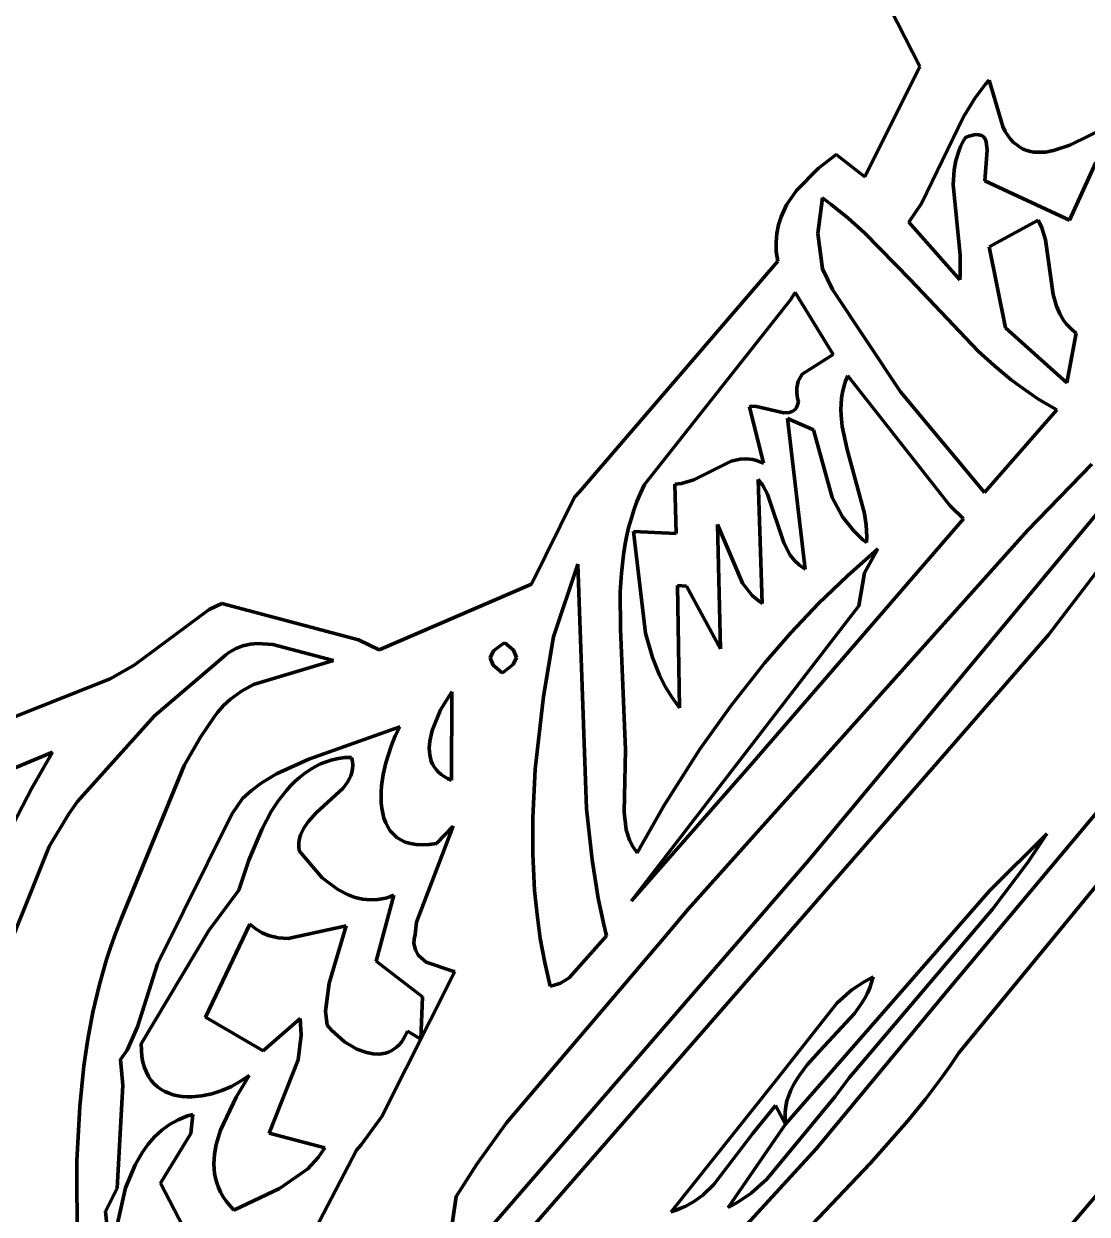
# Model space of a CAD drawing. Header units: millimetres. Extents: x 0 to 14.2, y 0 to 19.5.
# Drawn here: x 3.122 to 4.178, y 5.415 to 6.597 of the extents above; entities that cross this region are included whole.
import ezdxf

# ---------------------------------------------------------------- set-up
doc = ezdxf.new("R2010")
doc.units = ezdxf.units.MM
doc.layers.add('color#010101ff', color=7, linetype='CONTINUOUS', lineweight=100)
doc.layers.add('color#fdfdfdff', color=7, linetype='CONTINUOUS', lineweight=100)

msp = doc.modelspace()

# ---------------------------------------------------------------- linework, layer by layer
at = {"layer": 'color#010101ff'}
for p, q in [((4.012, 6.5542), (3.947, 6.682)), ((3.9574, 6.4445), (4.012, 6.5542)), ((4.081, 6.5408), (4.0772, 6.5366)), ((4.0944, 6.4945), (4.081, 6.5408)), ((4.0772, 6.5366), (4.067, 6.5232)), ((4.067, 6.5232), (4.0554, 6.5042)), ((4.0554, 6.5042), (4.0137, 6.4183)), ((4.0968, 6.4898), (4.0944, 6.4945)), ((4.0995, 6.4857), (4.0968, 6.4898)), ((4.1993, 6.4951), (4.161, 6.476)), ((4.0526, 6.4748), (4.0549, 6.4793)), ((4.0549, 6.4793), (4.0575, 6.4837)), ((4.0575, 6.4837), (4.0607, 6.4849)), ((4.0607, 6.4849), (4.0635, 6.4858)), ((4.0635, 6.4858), (4.0661, 6.4863)), ((4.0661, 6.4863), (4.0684, 6.4866)), ((4.0684, 6.4866), (4.0704, 6.4865)), ((4.0704, 6.4865), (4.0721, 6.4862)), ((4.0721, 6.4862), (4.0737, 6.4856)), ((4.0737, 6.4856), (4.0749, 6.4848)), ((4.0749, 6.4848), (4.0769, 6.4824)), ((4.0769, 6.4824), (4.0781, 6.4793)), ((4.0781, 6.4793), (4.0789, 6.4713)), ((4.1022, 6.482), (4.0995, 6.4857)), ((4.1052, 6.4789), (4.1022, 6.482)), ((4.1083, 6.4763), (4.1052, 6.4789)), ((3.9111, 6.4531), (3.9288, 6.4668)), ((3.9288, 6.4668), (3.9574, 6.4445)), ((4.0479, 6.461), (4.0507, 6.4703)), ((4.0507, 6.4703), (4.0526, 6.4748)), ((4.0789, 6.4713), (4.0767, 6.4408)), ((4.1115, 6.4741), (4.1083, 6.4763)), ((4.1148, 6.4723), (4.1115, 6.4741)), ((4.1183, 6.4709), (4.1148, 6.4723)), ((4.1219, 6.4699), (4.1183, 6.4709)), ((4.1255, 6.4693), (4.1219, 6.4699)), ((4.1292, 6.469), (4.1255, 6.4693)), ((4.1369, 6.4693), (4.1292, 6.469)), ((4.1448, 6.4707), (4.1369, 6.4693)), ((4.161, 6.476), (4.1448, 6.4707)), ((4.0461, 6.4515), (4.0479, 6.461)), ((4.1608, 6.4016), (4.1869, 6.4588)), ((3.8894, 6.431), (3.9111, 6.4531)), ((4.0452, 6.437), (4.0461, 6.4515)), ((3.8797, 6.4167), (3.8894, 6.431)), ((4.0521, 6.367), (4.0452, 6.437)), ((4.0767, 6.4408), (4.1608, 6.4016)), ((3.9153, 6.4237), (3.9106, 6.3884)), ((3.924, 6.4173), (3.9153, 6.4237)), ((3.8743, 6.4051), (3.8797, 6.4167)), ((3.9409, 6.4037), (3.924, 6.4173)), ((4.0137, 6.4183), (4.001, 6.3997)), ((3.8699, 6.3885), (3.8717, 6.397)), ((3.8717, 6.397), (3.8743, 6.4051)), ((3.957, 6.3892), (3.9409, 6.4037)), ((4.001, 6.3997), (4.0517, 6.3424)), ((4.1296, 6.4016), (4.0808, 6.3753)), ((4.1331, 6.394), (4.1296, 6.4016)), ((3.8692, 6.3797), (3.8699, 6.3885)), ((3.9106, 6.3884), (3.9155, 6.3534)), ((4.0026, 6.3427), (3.957, 6.3892)), ((4.1368, 6.382), (4.1331, 6.394)), ((3.8695, 6.3705), (3.8692, 6.3797)), ((4.0808, 6.3753), (4.0973, 6.2947)), ((4.1445, 6.3278), (4.1368, 6.382)), ((3.6741, 6.1319), (3.8709, 6.3609)), ((3.8709, 6.3609), (3.8695, 6.3705)), ((4.0522, 6.3473), (4.0521, 6.367)), ((3.9155, 6.3534), (3.9254, 6.3327)), ((4.0701, 6.2717), (4.0026, 6.3427)), ((4.0517, 6.3424), (4.0522, 6.3473)), ((3.8881, 6.3297), (3.8837, 6.3226)), ((3.9261, 6.2683), (3.8881, 6.3297)), ((3.9254, 6.3327), (3.9927, 6.2313)), ((4.1478, 6.3161), (4.1445, 6.3278)), ((3.8837, 6.3226), (3.7387, 6.1391)), ((4.151, 6.3087), (4.1478, 6.3161)), ((4.1552, 6.3018), (4.151, 6.3087)), ((4.1578, 6.2985), (4.1552, 6.3018)), ((4.0973, 6.2947), (4.158, 6.2402)), ((4.1606, 6.2953), (4.1578, 6.2985)), ((4.158, 6.2402), (4.1674, 6.2895)), ((4.1638, 6.2923), (4.1606, 6.2953)), ((4.1674, 6.2895), (4.1638, 6.2923)), ((3.8951, 6.2486), (3.9261, 6.2683)), ((4.0861, 6.2571), (4.0701, 6.2717)), ((4.1027, 6.2432), (4.0861, 6.2571)), ((3.8898, 6.2351), (3.8912, 6.2416)), ((3.8912, 6.2416), (3.8951, 6.2486)), ((3.9383, 6.2416), (3.9366, 6.2361)), ((3.9405, 6.2472), (3.9383, 6.2416)), ((4.0418, 6.1182), (3.9405, 6.2472)), ((4.1114, 6.2367), (4.1027, 6.2432)), ((3.8898, 6.2302), (3.8898, 6.2351)), ((3.8906, 6.2247), (3.8898, 6.2302)), ((3.9353, 6.2305), (3.9344, 6.2249)), ((3.9366, 6.2361), (3.9353, 6.2305)), ((3.9927, 6.2313), (4.0762, 6.1312)), ((4.1202, 6.2304), (4.1114, 6.2367)), ((4.1293, 6.2243), (4.1202, 6.2304)), ((3.8903, 6.2173), (3.8909, 6.2193)), ((3.8914, 6.2217), (3.8906, 6.2247)), ((3.8909, 6.2193), (3.8914, 6.2217)), ((3.9338, 6.2193), (3.9337, 6.2137)), ((3.9344, 6.2249), (3.9338, 6.2193)), ((4.1387, 6.2186), (4.1293, 6.2243)), ((4.1483, 6.2132), (4.1387, 6.2186)), ((3.8427, 6.2162), (3.845, 6.2168)), ((3.8567, 6.1603), (3.8427, 6.2162)), ((3.845, 6.2168), (3.8497, 6.2166)), ((3.8497, 6.2166), (3.8769, 6.2104)), ((3.8769, 6.2104), (3.8826, 6.2108)), ((3.8826, 6.2108), (3.8858, 6.212)), ((3.8858, 6.212), (3.8884, 6.2141)), ((3.8884, 6.2141), (3.8894, 6.2155)), ((3.8894, 6.2155), (3.8903, 6.2173)), ((3.9337, 6.2137), (3.9338, 6.2081)), ((3.9338, 6.2081), (3.935, 6.1967)), ((4.0762, 6.1312), (4.1483, 6.2132)), ((3.9066, 6.1934), (3.8807, 6.2046)), ((3.8807, 6.2046), (3.8983, 6.0551)), ((3.935, 6.1967), (3.9398, 6.1739)), ((3.9249, 6.1261), (3.9066, 6.1934)), ((3.9398, 6.1739), (3.9571, 6.1105)), ((3.7876, 6.1439), (3.8247, 6.1624)), ((3.8247, 6.1624), (3.8336, 6.1644)), ((3.8336, 6.1644), (3.8398, 6.1647)), ((3.8398, 6.1647), (3.8463, 6.1639)), ((3.8463, 6.1639), (3.8497, 6.163)), ((3.8497, 6.163), (3.8531, 6.1618)), ((3.8531, 6.1618), (3.8567, 6.1603)), ((3.9016, 5.7657), (4.2293, 6.1601)), ((4.1829, 6.1593), (4.1189, 6.0935)), ((4.2706, 6.1609), (4.1398, 5.99)), ((3.7387, 6.1391), (3.7347, 6.1307)), ((3.7686, 6.1394), (3.7752, 6.1401)), ((3.7701, 6.0904), (3.7686, 6.1394)), ((3.7752, 6.1401), (3.7876, 6.1439)), ((3.8557, 6.1387), (3.8514, 6.1442)), ((3.8514, 6.1442), (3.8556, 6.0211)), ((3.8609, 6.1294), (3.8557, 6.1387)), ((3.6262, 6.0401), (3.6691, 6.1266)), ((3.6691, 6.1266), (3.6741, 6.1319)), ((3.7347, 6.1307), (3.7311, 6.1221)), ((3.877, 6.0813), (3.8609, 6.1294)), ((3.9354, 6.1072), (3.9249, 6.1261)), ((3.7279, 6.1135), (3.7252, 6.1048)), ((3.7311, 6.1221), (3.7279, 6.1135)), ((4.0554, 6.105), (4.0418, 6.1182)), ((3.7252, 6.1048), (3.7228, 6.096)), ((3.8466, 5.8634), (4.0554, 6.105)), ((3.9461, 6.0935), (3.9354, 6.1072)), ((3.9571, 6.1105), (3.9587, 6.0989)), ((3.7228, 6.096), (3.7207, 6.0871)), ((3.7397, 5.9916), (3.7275, 6.0924)), ((3.7275, 6.0924), (3.7701, 6.0904)), ((4.1189, 6.0935), (3.7821, 5.7173)), ((3.8359, 6.0412), (3.811, 6.0994)), ((3.811, 6.0994), (3.814, 5.9758)), ((3.9556, 6.0843), (3.9461, 6.0935)), ((3.9587, 6.0989), (3.9593, 6.0872)), ((3.719, 6.0782), (3.7176, 6.0692)), ((3.7207, 6.0871), (3.719, 6.0782)), ((3.8833, 6.0691), (3.877, 6.0813)), ((3.9591, 6.0814), (3.9556, 6.0843)), ((3.9593, 6.0872), (3.9591, 6.0814)), ((3.7176, 6.0692), (3.7156, 6.0511)), ((3.8875, 6.0638), (3.8833, 6.0691)), ((3.9401, 6.0486), (3.9703, 6.0751)), ((3.9703, 6.0751), (3.9571, 6.0513)), ((3.6724, 6.06), (3.6481, 5.9879)), ((3.6809, 5.8171), (3.6724, 6.06)), ((3.8924, 6.059), (3.8875, 6.0638)), ((3.8952, 6.057), (3.8924, 6.059)), ((3.8983, 6.0551), (3.8952, 6.057)), ((3.7156, 6.0511), (3.7145, 6.0327)), ((3.8454, 6.029), (3.8359, 6.0412)), ((3.9113, 6.0209), (3.9401, 6.0486)), ((3.9571, 6.0513), (3.9513, 6.0187)), ((3.475, 5.975), (3.6262, 6.0401)), ((3.7145, 6.0327), (3.7147, 5.9957)), ((3.7804, 6.0383), (3.7713, 6.0389)), ((3.7713, 6.0389), (3.7733, 5.9175)), ((3.814, 5.9758), (3.7804, 6.0383)), ((3.8528, 6.0228), (3.8454, 6.029)), ((3.3061, 6.0149), (3.3187, 6.0209)), ((3.3187, 6.0209), (3.4546, 5.985)), ((3.9513, 6.0187), (3.7257, 5.7257)), ((3.8556, 6.0211), (3.8528, 6.0228)), ((3.8838, 5.9918), (3.9113, 6.0209)), ((3.2317, 5.9599), (3.3061, 6.0149)), ((3.7147, 5.9957), (3.7198, 5.8756)), ((3.4546, 5.985), (3.475, 5.975)), ((3.5997, 5.9818), (3.5979, 5.9809)), ((3.6085, 5.9745), (3.5997, 5.9818)), ((3.6481, 5.9879), (3.6382, 5.9286)), ((3.7466, 5.9674), (3.7397, 5.9916)), ((3.8576, 5.9617), (3.8838, 5.9918)), ((4.1398, 5.99), (4.0401, 5.8754)), ((3.3225, 5.9697), (3.2517, 5.9095)), ((3.3258, 5.9722), (3.3225, 5.9697)), ((3.3292, 5.9744), (3.3258, 5.9722)), ((3.3326, 5.9762), (3.3292, 5.9744)), ((3.3396, 5.979), (3.3326, 5.9762)), ((3.3468, 5.9806), (3.3396, 5.979)), ((3.3542, 5.9812), (3.3468, 5.9806)), ((3.3693, 5.9801), (3.3542, 5.9812)), ((3.4296, 5.9643), (3.3693, 5.9801)), ((3.5886, 5.9741), (3.5854, 5.967)), ((3.5979, 5.9809), (3.5886, 5.9741)), ((3.6113, 5.9674), (3.6085, 5.9745)), ((3.2077, 5.9461), (3.2317, 5.9599)), ((3.3502, 5.9404), (3.4296, 5.9643)), ((3.5854, 5.967), (3.5882, 5.9598)), ((3.5882, 5.9598), (3.5971, 5.9522)), ((3.5989, 5.9532), (3.6081, 5.9603)), ((3.6081, 5.9603), (3.6113, 5.9674)), ((3.7536, 5.9499), (3.7466, 5.9674)), ((3.8246, 5.9198), (3.8576, 5.9617)), ((2.9006, 5.8247), (3.2077, 5.9461)), ((3.5971, 5.9522), (3.5989, 5.9532)), ((3.7592, 5.9387), (3.7536, 5.9499)), ((3.3382, 5.9339), (3.3502, 5.9404)), ((3.7658, 5.9278), (3.7592, 5.9387)), ((3.3205, 5.9198), (3.3272, 5.926)), ((3.3272, 5.926), (3.3382, 5.9339)), ((3.5472, 5.9332), (3.536, 5.9155)), ((3.5468, 5.8456), (3.5472, 5.9332)), ((3.6382, 5.9286), (3.6301, 5.8566)), ((3.7733, 5.9175), (3.7658, 5.9278)), ((3.3116, 5.9088), (3.3144, 5.9127)), ((3.3144, 5.9127), (3.3205, 5.9198)), ((3.536, 5.9155), (3.5275, 5.8948)), ((3.7936, 5.8763), (3.8246, 5.9198)), ((3.2517, 5.9095), (3.1753, 5.8244)), ((3.2977, 5.8884), (3.3116, 5.9088)), ((3.4954, 5.8986), (3.4053, 5.8665)), ((3.4909, 5.8895), (3.4954, 5.8986)), ((3.2813, 5.8601), (3.2977, 5.8884)), ((3.4868, 5.8794), (3.4909, 5.8895)), ((3.5275, 5.8948), (3.5252, 5.8842)), ((3.4816, 5.8628), (3.4868, 5.8794)), ((3.5252, 5.8842), (3.5247, 5.8773)), ((3.5247, 5.8773), (3.5252, 5.8707)), ((4.0401, 5.8754), (3.5893, 5.3585)), ((3.7198, 5.8756), (3.7185, 5.8137)), ((3.7578, 5.82), (3.7936, 5.8763)), ((3.1506, 5.8734), (3.028, 5.8225)), ((3.1301, 5.8377), (3.1506, 5.8734)), ((3.4053, 5.8665), (3.3729, 5.8517)), ((3.4167, 5.8616), (3.4224, 5.8638)), ((3.4224, 5.8638), (3.4283, 5.8657)), ((3.4283, 5.8657), (3.4345, 5.867)), ((3.4345, 5.867), (3.4409, 5.8679)), ((3.4409, 5.8679), (3.4476, 5.8682)), ((3.4476, 5.8682), (3.4484, 5.8642)), ((3.4484, 5.8642), (3.4487, 5.8603)), ((3.5252, 5.8707), (3.5268, 5.8645)), ((3.5268, 5.8645), (3.5281, 5.8615)), ((3.7257, 5.7257), (3.8466, 5.8634)), ((3.219, 5.7084), (3.2813, 5.8601)), ((3.3729, 5.8517), (3.3578, 5.8424)), ((3.3961, 5.8485), (3.401, 5.8523)), ((3.401, 5.8523), (3.406, 5.8558)), ((3.406, 5.8558), (3.4112, 5.8589)), ((3.4112, 5.8589), (3.4167, 5.8616)), ((3.4478, 5.8531), (3.4468, 5.8498)), ((3.4485, 5.8567), (3.4478, 5.8531)), ((3.4487, 5.8603), (3.4485, 5.8567)), ((3.4774, 5.8398), (3.479, 5.8513)), ((3.479, 5.8513), (3.4816, 5.8628)), ((3.5281, 5.8615), (3.5297, 5.8587)), ((3.5297, 5.8587), (3.5316, 5.8561)), ((3.5316, 5.8561), (3.5339, 5.8536)), ((3.5339, 5.8536), (3.5365, 5.8513)), ((3.5365, 5.8513), (3.5395, 5.8492)), ((3.6301, 5.8566), (3.6275, 5.8083)), ((3.3578, 5.8424), (3.3483, 5.8353)), ((3.3829, 5.8353), (3.3871, 5.84)), ((3.3871, 5.84), (3.3915, 5.8444)), ((3.3915, 5.8444), (3.3961, 5.8485)), ((3.4436, 5.8435), (3.4392, 5.8376)), ((3.4453, 5.8466), (3.4436, 5.8435)), ((3.4468, 5.8498), (3.4453, 5.8466)), ((3.477, 5.8341), (3.4774, 5.8398)), ((3.5395, 5.8492), (3.5429, 5.8473)), ((3.5429, 5.8473), (3.5468, 5.8456)), ((3.1111, 5.8012), (3.1301, 5.8377)), ((3.3483, 5.8353), (3.3392, 5.8272)), ((3.375, 5.8252), (3.3829, 5.8353)), ((3.4392, 5.8376), (3.4126, 5.813)), ((3.4769, 5.8285), (3.477, 5.8341)), ((3.4771, 5.823), (3.4769, 5.8285)), ((4.0415, 5.639), (4.2026, 5.8309)), ((3.1753, 5.8244), (3.1666, 5.812)), ((3.3392, 5.8272), (3.3286, 5.8118)), ((3.3679, 5.8143), (3.375, 5.8252)), ((3.4776, 5.8178), (3.4771, 5.823)), ((3.4785, 5.8127), (3.4776, 5.8178)), ((3.6866, 5.7664), (3.6809, 5.8171)), ((3.7313, 5.7735), (3.7578, 5.82)), ((4.2579, 5.8267), (4.0507, 5.5747)), ((3.1666, 5.812), (3.1471, 5.7798)), ((3.3286, 5.8118), (3.2566, 5.6664)), ((3.3584, 5.7967), (3.3679, 5.8143)), ((3.4045, 5.8043), (3.4001, 5.798)), ((3.4126, 5.813), (3.4045, 5.8043)), ((3.4798, 5.8079), (3.4785, 5.8127)), ((3.4815, 5.8033), (3.4798, 5.8079)), ((3.6275, 5.8083), (3.6275, 5.7721)), ((3.7185, 5.8137), (3.7205, 5.7961)), ((3.3455, 5.7661), (3.3584, 5.7967)), ((3.3984, 5.7947), (3.397, 5.7912)), ((3.4001, 5.798), (3.3984, 5.7947)), ((3.4836, 5.7991), (3.4815, 5.8033)), ((3.4861, 5.7952), (3.4836, 5.7991)), ((3.4891, 5.7918), (3.4861, 5.7952)), ((3.5121, 5.7044), (3.5486, 5.8)), ((3.5486, 5.8), (3.5321, 5.7826)), ((3.7205, 5.7961), (3.7238, 5.786)), ((4.0811, 5.7358), (4.1382, 5.7923)), ((4.1382, 5.7923), (4.119, 5.7634)), ((3.3953, 5.7837), (3.3952, 5.7797)), ((3.3959, 5.7875), (3.3953, 5.7837)), ((3.397, 5.7912), (3.3959, 5.7875)), ((3.4926, 5.7887), (3.4891, 5.7918)), ((3.4965, 5.7862), (3.4926, 5.7887)), ((3.501, 5.7841), (3.4965, 5.7862)), ((3.5061, 5.7826), (3.501, 5.7841)), ((3.5117, 5.7816), (3.5061, 5.7826)), ((3.5179, 5.7813), (3.5117, 5.7816)), ((3.5246, 5.7816), (3.5179, 5.7813)), ((3.5321, 5.7826), (3.5246, 5.7816)), ((3.7238, 5.786), (3.727, 5.7797)), ((3.1471, 5.7798), (3.0854, 5.6258)), ((3.3952, 5.7797), (3.3955, 5.7754)), ((3.3955, 5.7754), (3.4185, 5.7487)), ((3.6275, 5.7721), (3.6294, 5.7361)), ((3.727, 5.7797), (3.7313, 5.7735)), ((3.3357, 5.7363), (3.3455, 5.7661)), ((3.5521, 5.363), (3.9016, 5.7657)), ((3.6927, 5.7285), (3.6866, 5.7664)), ((4.119, 5.7634), (4.0843, 5.7173)), ((3.4185, 5.7487), (3.4341, 5.7369)), ((3.3058, 5.6963), (3.3357, 5.7363)), ((3.4341, 5.7369), (3.4442, 5.7316)), ((3.6294, 5.7361), (3.6318, 5.7121)), ((3.8787, 5.5038), (4.0811, 5.7358)), ((3.4442, 5.7316), (3.4513, 5.7291)), ((3.4513, 5.7291), (3.4586, 5.7274)), ((3.4586, 5.7274), (3.4661, 5.7267)), ((3.4661, 5.7267), (3.4738, 5.727)), ((3.4897, 5.7313), (3.4722, 5.6657)), ((3.4738, 5.727), (3.4817, 5.7285)), ((3.4817, 5.7285), (3.4857, 5.7298)), ((3.4857, 5.7298), (3.4897, 5.7313)), ((3.6978, 5.7034), (3.6927, 5.7285)), ((3.6318, 5.7121), (3.6351, 5.6883)), ((3.7821, 5.7173), (3.7576, 5.6883)), ((4.0843, 5.7173), (3.942, 5.5498)), ((3.213, 5.6932), (3.219, 5.7084)), ((3.3467, 5.7024), (3.3026, 5.6102)), ((3.3527, 5.6976), (3.3467, 5.7024)), ((3.3588, 5.6939), (3.3527, 5.6976)), ((3.4421, 5.701), (3.3847, 5.6882)), ((3.4253, 5.6438), (3.4421, 5.701)), ((3.5109, 5.6924), (3.5121, 5.7044)), ((3.7007, 5.6908), (3.6978, 5.7034)), ((3.2084, 5.6803), (3.213, 5.6932)), ((3.2387, 5.5838), (3.3058, 5.6963)), ((3.3651, 5.6912), (3.3588, 5.6939)), ((3.3748, 5.6889), (3.3651, 5.6912)), ((3.3847, 5.6882), (3.3748, 5.6889)), ((3.5096, 5.6832), (3.5098, 5.6876)), ((3.5098, 5.6876), (3.5109, 5.6924)), ((3.7576, 5.6883), (3.6015, 5.5053)), ((3.6351, 5.6883), (3.6395, 5.6646)), ((3.6639, 5.6492), (3.7007, 5.6908)), ((3.2042, 5.6674), (3.2084, 5.6803)), ((3.511, 5.6771), (3.5096, 5.6832)), ((3.5139, 5.6718), (3.511, 5.6771)), ((3.2004, 5.6544), (3.2042, 5.6674)), ((3.2548, 5.6632), (3.235, 5.6005)), ((3.2566, 5.6664), (3.2548, 5.6632)), ((3.4722, 5.6657), (3.5181, 5.6304)), ((3.5217, 5.6648), (3.5139, 5.6718)), ((3.5483, 5.6558), (3.5217, 5.6648)), ((3.6395, 5.6646), (3.645, 5.6411)), ((3.1968, 5.6413), (3.2004, 5.6544)), ((3.4777, 5.5117), (3.5502, 5.6557)), ((3.5502, 5.6557), (3.5483, 5.6558)), ((3.1907, 5.615), (3.1968, 5.6413)), ((3.4218, 5.6163), (3.4253, 5.6438)), ((3.645, 5.6411), (3.6477, 5.6416)), ((3.6477, 5.6416), (3.6552, 5.644)), ((3.6552, 5.644), (3.6639, 5.6492)), ((3.9095, 5.4799), (4.0415, 5.639)), ((3.9444, 5.6372), (3.9567, 5.6454)), ((3.9567, 5.6454), (3.9657, 5.6502)), ((3.9623, 5.6393), (3.96, 5.634)), ((3.9642, 5.6446), (3.9623, 5.6393)), ((3.9657, 5.6502), (3.9642, 5.6446)), ((3.5181, 5.6304), (3.5164, 5.5885)), ((3.9298, 5.6243), (3.9444, 5.6372)), ((3.9573, 5.6289), (3.9542, 5.6238)), ((3.96, 5.634), (3.9573, 5.6289)), ((3.1857, 5.5885), (3.1907, 5.615)), ((3.4235, 5.6022), (3.4218, 5.6163)), ((3.8692, 5.5478), (3.9298, 5.6243)), ((3.9542, 5.6238), (3.9471, 5.614)), ((3.3026, 5.6102), (3.3598, 5.5766)), ((3.3598, 5.5766), (3.3965, 5.609)), ((3.3965, 5.609), (3.3975, 5.5923)), ((3.9471, 5.614), (3.9126, 5.5768)), ((3.235, 5.6005), (3.2247, 5.5773)), ((3.3975, 5.5923), (3.3946, 5.5678)), ((3.4277, 5.5972), (3.4235, 5.6022)), ((3.4407, 5.5857), (3.4277, 5.5972)), ((3.5012, 5.5922), (3.4992, 5.5886)), ((3.503, 5.5962), (3.5012, 5.5922)), ((3.5164, 5.5885), (3.503, 5.5962)), ((3.1818, 5.5618), (3.1857, 5.5885)), ((3.2388, 5.5772), (3.2387, 5.5838)), ((3.4529, 5.5785), (3.4407, 5.5857)), ((3.4923, 5.5803), (3.4897, 5.5783)), ((3.4948, 5.5827), (3.4923, 5.5803)), ((3.4971, 5.5854), (3.4948, 5.5827)), ((3.4992, 5.5886), (3.4971, 5.5854)), ((3.2247, 5.5773), (3.2181, 5.5681)), ((3.2181, 5.5681), (3.2203, 5.5427)), ((3.2394, 5.571), (3.2388, 5.5772)), ((3.2404, 5.5654), (3.2394, 5.571)), ((3.3946, 5.5678), (3.3657, 5.4949)), ((3.4625, 5.575), (3.4529, 5.5785)), ((3.4689, 5.5738), (3.4625, 5.575)), ((3.4752, 5.5736), (3.4689, 5.5738)), ((3.4812, 5.5745), (3.4752, 5.5736)), ((3.4842, 5.5755), (3.4812, 5.5745)), ((3.487, 5.5767), (3.4842, 5.5755)), ((3.4897, 5.5783), (3.487, 5.5767)), ((3.9126, 5.5768), (3.9, 5.5627)), ((4.0507, 5.5747), (4.0428, 5.5629)), ((3.1776, 5.5216), (3.1818, 5.5618)), ((3.2419, 5.5602), (3.2404, 5.5654)), ((3.2438, 5.5555), (3.2419, 5.5602)), ((3.9, 5.5627), (3.8927, 5.553)), ((4.0428, 5.5629), (4.0347, 5.5514)), ((3.246, 5.5512), (3.2438, 5.5555)), ((3.2487, 5.5474), (3.246, 5.5512)), ((3.2516, 5.544), (3.2487, 5.5474)), ((3.2549, 5.5411), (3.2516, 5.544)), ((3.3374, 5.5465), (3.3283, 5.5415)), ((3.333, 5.5306), (3.3459, 5.5524)), ((3.3459, 5.5524), (3.3374, 5.5465)), ((3.765, 5.4169), (3.8692, 5.5478)), ((3.8894, 5.5481), (3.8865, 5.543)), ((3.8927, 5.553), (3.8894, 5.5481)), ((3.942, 5.5498), (3.9279, 5.5314)), ((4.0347, 5.5514), (4.0177, 5.5289)), ((3.2203, 5.5427), (3.2147, 5.4404)), ((3.2584, 5.5385), (3.2549, 5.5411)), ((3.2622, 5.5364), (3.2584, 5.5385)), ((3.2662, 5.5346), (3.2622, 5.5364)), ((3.2705, 5.5332), (3.2662, 5.5346)), ((3.2749, 5.5322), (3.2705, 5.5332)), ((3.2795, 5.5315), (3.2749, 5.5322)), ((3.2988, 5.5321), (3.289, 5.5312)), ((3.3088, 5.5342), (3.2988, 5.5321)), ((3.3187, 5.5374), (3.3088, 5.5342)), ((3.3283, 5.5415), (3.3187, 5.5374)), ((3.8818, 5.5325), (3.8801, 5.5271)), ((3.8839, 5.5378), (3.8818, 5.5325)), ((3.8865, 5.543), (3.8839, 5.5378)), ((3.1747, 5.4675), (3.1776, 5.5216)), ((3.2842, 5.5312), (3.2795, 5.5315)), ((3.289, 5.5312), (3.2842, 5.5312)), ((3.3174, 5.498), (3.333, 5.5306)), ((3.8688, 5.5226), (3.846, 5.4945)), ((3.9279, 5.5314), (3.8602, 5.4493)), ((3.8787, 5.5038), (3.8688, 5.5226)), ((3.8789, 5.5216), (3.8782, 5.5158)), ((3.8801, 5.5271), (3.8789, 5.5216)), ((4.0177, 5.5289), (4, 5.5071)), ((3.2754, 5.5083), (3.28, 5.5103)), ((3.28, 5.5103), (3.2848, 5.5121)), ((3.2848, 5.5121), (3.2898, 5.5136)), ((3.2898, 5.5136), (3.2879, 5.4948)), ((3.457, 5.4835), (3.4777, 5.5117)), ((3.8782, 5.5158), (3.8782, 5.5099)), ((3.8782, 5.5099), (3.8787, 5.5038)), ((3.252, 5.4914), (3.259, 5.4979)), ((3.259, 5.4979), (3.2668, 5.5035)), ((3.2668, 5.5035), (3.2754, 5.5083)), ((3.3131, 5.4836), (3.3174, 5.498)), ((3.6015, 5.5053), (3.572, 5.4641)), ((3.8218, 5.4213), (3.8787, 5.5038)), ((4, 5.5071), (3.9626, 5.465)), ((3.2456, 5.4842), (3.252, 5.4914)), ((3.2879, 5.4948), (3.2578, 5.4454)), ((3.3657, 5.4949), (3.421, 5.4806)), ((3.846, 5.4945), (3.8076, 5.4439)), ((3.2325, 5.4636), (3.2399, 5.4763)), ((3.2399, 5.4763), (3.2456, 5.4842)), ((3.3108, 5.4645), (3.3114, 5.474)), ((3.3114, 5.474), (3.3131, 5.4836)), ((3.4, 5.3778), (3.4524, 5.478)), ((3.421, 5.4806), (3.4145, 5.4708)), ((3.4524, 5.478), (3.457, 5.4835)), ((3.7313, 5.2857), (3.9095, 5.4799)), ((4.1354, 5.3724), (4.231, 5.4845)), ((3.1756, 5.305), (3.1747, 5.4675)), ((3.2231, 5.4406), (3.2325, 5.4636)), ((3.311, 5.4597), (3.3108, 5.4645)), ((3.4145, 5.4708), (3.4042, 5.4595)), ((3.572, 5.4641), (3.5516, 5.432)), ((3.9626, 5.465), (3.836, 5.3319)), ((3.3116, 5.455), (3.311, 5.4597)), ((3.3125, 5.4503), (3.3116, 5.455)), ((3.3137, 5.4456), (3.3125, 5.4503)), ((3.4042, 5.4595), (3.376, 5.44)), ((3.2147, 5.4404), (3.2032, 5.4171)), ((3.2143, 5.4022), (3.2231, 5.4406)), ((3.2578, 5.4454), (3.2985, 5.3671)), ((3.3154, 5.441), (3.3137, 5.4456)), ((3.3175, 5.4365), (3.3154, 5.441)), ((3.376, 5.44), (3.3306, 5.4187)), ((3.8076, 5.4439), (3.7964, 5.4335)), ((3.8602, 5.4493), (3.8444, 5.4354)), ((3.3201, 5.4319), (3.3175, 5.4365)), ((3.3231, 5.4275), (3.3201, 5.4319)), ((3.3266, 5.4231), (3.3231, 5.4275)), ((3.5516, 5.432), (3.5174, 5.2039)), ((3.7882, 5.4276), (3.7795, 5.4225)), ((3.7964, 5.4335), (3.7882, 5.4276)), ((3.8312, 5.4265), (3.8218, 5.4213)), ((3.8444, 5.4354), (3.8312, 5.4265)), ((3.2032, 5.4171), (3.2157, 5.2902)), ((3.3306, 5.4187), (3.3266, 5.4231)), ((3.77, 5.4185), (3.765, 5.4169)), ((3.7748, 5.4204), (3.77, 5.4185)), ((3.7795, 5.4225), (3.7748, 5.4204))]:
    msp.add_line(p, q, dxfattribs=at)
at = {"layer": 'color#fdfdfdff'}
for p, q in [((3.947, 6.682), (4.012, 6.5542)), ((4.012, 6.5542), (3.9574, 6.4445)), ((4.0772, 6.5366), (4.081, 6.5408)), ((4.081, 6.5408), (4.0944, 6.4945)), ((4.067, 6.5232), (4.0772, 6.5366)), ((4.0554, 6.5042), (4.067, 6.5232)), ((4.0137, 6.4183), (4.0554, 6.5042)), ((4.0944, 6.4945), (4.0968, 6.4898)), ((4.0968, 6.4898), (4.0995, 6.4857)), ((4.161, 6.476), (4.1993, 6.4951)), ((4.0549, 6.4793), (4.0526, 6.4748)), ((4.0575, 6.4837), (4.0549, 6.4793)), ((4.0607, 6.4849), (4.0575, 6.4837)), ((4.0635, 6.4858), (4.0607, 6.4849)), ((4.0661, 6.4863), (4.0635, 6.4858)), ((4.0684, 6.4866), (4.0661, 6.4863)), ((4.0704, 6.4865), (4.0684, 6.4866)), ((4.0721, 6.4862), (4.0704, 6.4865)), ((4.0737, 6.4856), (4.0721, 6.4862)), ((4.0749, 6.4848), (4.0737, 6.4856)), ((4.0769, 6.4824), (4.0749, 6.4848)), ((4.0781, 6.4793), (4.0769, 6.4824)), ((4.0789, 6.4713), (4.0781, 6.4793)), ((4.0995, 6.4857), (4.1022, 6.482)), ((4.1022, 6.482), (4.1052, 6.4789)), ((4.1052, 6.4789), (4.1083, 6.4763)), ((3.9288, 6.4668), (3.9111, 6.4531)), ((3.9574, 6.4445), (3.9288, 6.4668)), ((4.0507, 6.4703), (4.0479, 6.461)), ((4.0526, 6.4748), (4.0507, 6.4703)), ((4.0767, 6.4408), (4.0789, 6.4713)), ((4.1083, 6.4763), (4.1115, 6.4741)), ((4.1115, 6.4741), (4.1148, 6.4723)), ((4.1148, 6.4723), (4.1183, 6.4709)), ((4.1183, 6.4709), (4.1219, 6.4699)), ((4.1219, 6.4699), (4.1255, 6.4693)), ((4.1255, 6.4693), (4.1292, 6.469)), ((4.1292, 6.469), (4.1369, 6.4693)), ((4.1369, 6.4693), (4.1448, 6.4707)), ((4.1448, 6.4707), (4.161, 6.476)), ((4.0479, 6.461), (4.0461, 6.4515)), ((4.1869, 6.4588), (4.1608, 6.4016)), ((3.9111, 6.4531), (3.8894, 6.431)), ((4.0461, 6.4515), (4.0452, 6.437)), ((3.8894, 6.431), (3.8797, 6.4167)), ((4.0452, 6.437), (4.0521, 6.367)), ((4.1608, 6.4016), (4.0767, 6.4408)), ((3.9106, 6.3884), (3.9153, 6.4237)), ((3.9153, 6.4237), (3.924, 6.4173)), ((3.8797, 6.4167), (3.8743, 6.4051)), ((3.924, 6.4173), (3.9409, 6.4037)), ((4.001, 6.3997), (4.0137, 6.4183)), ((3.8717, 6.397), (3.8699, 6.3885)), ((3.8743, 6.4051), (3.8717, 6.397)), ((3.9409, 6.4037), (3.957, 6.3892)), ((4.0517, 6.3424), (4.001, 6.3997)), ((4.0808, 6.3753), (4.1296, 6.4016)), ((4.1296, 6.4016), (4.1331, 6.394)), ((3.8699, 6.3885), (3.8692, 6.3797)), ((3.9155, 6.3534), (3.9106, 6.3884)), ((3.957, 6.3892), (4.0026, 6.3427)), ((4.1331, 6.394), (4.1368, 6.382)), ((3.8692, 6.3797), (3.8695, 6.3705)), ((4.0973, 6.2947), (4.0808, 6.3753)), ((4.1368, 6.382), (4.1445, 6.3278)), ((3.8709, 6.3609), (3.6741, 6.1319)), ((3.8695, 6.3705), (3.8709, 6.3609)), ((4.0521, 6.367), (4.0522, 6.3473)), ((3.9254, 6.3327), (3.9155, 6.3534)), ((4.0026, 6.3427), (4.0701, 6.2717)), ((4.0522, 6.3473), (4.0517, 6.3424)), ((3.8837, 6.3226), (3.8881, 6.3297)), ((3.8881, 6.3297), (3.9261, 6.2683)), ((3.9927, 6.2313), (3.9254, 6.3327)), ((4.1445, 6.3278), (4.1478, 6.3161)), ((3.7387, 6.1391), (3.8837, 6.3226)), ((4.1478, 6.3161), (4.151, 6.3087)), ((4.151, 6.3087), (4.1552, 6.3018)), ((4.1552, 6.3018), (4.1578, 6.2985)), ((4.158, 6.2402), (4.0973, 6.2947)), ((4.1578, 6.2985), (4.1606, 6.2953)), ((4.1674, 6.2895), (4.158, 6.2402)), ((4.1606, 6.2953), (4.1638, 6.2923)), ((4.1638, 6.2923), (4.1674, 6.2895)), ((3.9261, 6.2683), (3.8951, 6.2486)), ((4.0701, 6.2717), (4.0861, 6.2571)), ((4.0861, 6.2571), (4.1027, 6.2432)), ((3.8912, 6.2416), (3.8898, 6.2351)), ((3.8951, 6.2486), (3.8912, 6.2416)), ((3.9366, 6.2361), (3.9383, 6.2416)), ((3.9383, 6.2416), (3.9405, 6.2472)), ((3.9405, 6.2472), (4.0418, 6.1182)), ((4.1027, 6.2432), (4.1114, 6.2367)), ((3.8898, 6.2351), (3.8898, 6.2302)), ((3.8898, 6.2302), (3.8906, 6.2247)), ((3.9344, 6.2249), (3.9353, 6.2305)), ((3.9353, 6.2305), (3.9366, 6.2361)), ((4.0762, 6.1312), (3.9927, 6.2313)), ((4.1114, 6.2367), (4.1202, 6.2304)), ((4.1202, 6.2304), (4.1293, 6.2243)), ((3.8909, 6.2193), (3.8903, 6.2173)), ((3.8906, 6.2247), (3.8914, 6.2217)), ((3.8914, 6.2217), (3.8909, 6.2193)), ((3.9337, 6.2137), (3.9338, 6.2193)), ((3.9338, 6.2193), (3.9344, 6.2249)), ((4.1293, 6.2243), (4.1387, 6.2186)), ((4.1387, 6.2186), (4.1483, 6.2132)), ((3.845, 6.2168), (3.8427, 6.2162)), ((3.8427, 6.2162), (3.8567, 6.1603)), ((3.8497, 6.2166), (3.845, 6.2168)), ((3.8769, 6.2104), (3.8497, 6.2166)), ((3.8826, 6.2108), (3.8769, 6.2104)), ((3.8858, 6.212), (3.8826, 6.2108)), ((3.8884, 6.2141), (3.8858, 6.212)), ((3.8894, 6.2155), (3.8884, 6.2141)), ((3.8903, 6.2173), (3.8894, 6.2155)), ((3.9338, 6.2081), (3.9337, 6.2137)), ((3.935, 6.1967), (3.9338, 6.2081)), ((4.1483, 6.2132), (4.0762, 6.1312)), ((3.8983, 6.0551), (3.8807, 6.2046)), ((3.8807, 6.2046), (3.9066, 6.1934)), ((3.9398, 6.1739), (3.935, 6.1967)), ((3.9066, 6.1934), (3.9249, 6.1261)), ((3.9571, 6.1105), (3.9398, 6.1739)), ((3.8247, 6.1624), (3.7876, 6.1439)), ((3.8336, 6.1644), (3.8247, 6.1624)), ((3.8398, 6.1647), (3.8336, 6.1644)), ((3.8463, 6.1639), (3.8398, 6.1647)), ((3.8497, 6.163), (3.8463, 6.1639)), ((3.8531, 6.1618), (3.8497, 6.163)), ((3.8567, 6.1603), (3.8531, 6.1618)), ((4.2293, 6.1601), (3.9016, 5.7657)), ((4.1189, 6.0935), (4.1829, 6.1593)), ((4.1398, 5.99), (4.2706, 6.1609)), ((3.7347, 6.1307), (3.7387, 6.1391)), ((3.7752, 6.1401), (3.7686, 6.1394)), ((3.7686, 6.1394), (3.7701, 6.0904)), ((3.7876, 6.1439), (3.7752, 6.1401)), ((3.8556, 6.0211), (3.8514, 6.1442)), ((3.8514, 6.1442), (3.8557, 6.1387)), ((3.8557, 6.1387), (3.8609, 6.1294)), ((3.6691, 6.1266), (3.6262, 6.0401)), ((3.6741, 6.1319), (3.6691, 6.1266)), ((3.7311, 6.1221), (3.7347, 6.1307)), ((3.8609, 6.1294), (3.877, 6.0813)), ((3.9249, 6.1261), (3.9354, 6.1072)), ((3.7252, 6.1048), (3.7279, 6.1135)), ((3.7279, 6.1135), (3.7311, 6.1221)), ((4.0418, 6.1182), (4.0554, 6.105)), ((3.7228, 6.096), (3.7252, 6.1048)), ((4.0554, 6.105), (3.8466, 5.8634)), ((3.9354, 6.1072), (3.9461, 6.0935)), ((3.9587, 6.0989), (3.9571, 6.1105)), ((3.7207, 6.0871), (3.7228, 6.096)), ((3.7701, 6.0904), (3.7275, 6.0924)), ((3.7275, 6.0924), (3.7397, 5.9916)), ((3.7821, 5.7173), (4.1189, 6.0935)), ((3.814, 5.9758), (3.811, 6.0994)), ((3.811, 6.0994), (3.8359, 6.0412)), ((3.9461, 6.0935), (3.9556, 6.0843)), ((3.9593, 6.0872), (3.9587, 6.0989)), ((3.7176, 6.0692), (3.719, 6.0782)), ((3.719, 6.0782), (3.7207, 6.0871)), ((3.877, 6.0813), (3.8833, 6.0691)), ((3.9556, 6.0843), (3.9591, 6.0814)), ((3.9591, 6.0814), (3.9593, 6.0872)), ((3.7156, 6.0511), (3.7176, 6.0692)), ((3.8833, 6.0691), (3.8875, 6.0638)), ((3.9703, 6.0751), (3.9401, 6.0486)), ((3.9571, 6.0513), (3.9703, 6.0751)), ((3.6481, 5.9879), (3.6724, 6.06)), ((3.6724, 6.06), (3.6809, 5.8171)), ((3.8875, 6.0638), (3.8924, 6.059)), ((3.8924, 6.059), (3.8952, 6.057)), ((3.8952, 6.057), (3.8983, 6.0551)), ((3.7145, 6.0327), (3.7156, 6.0511)), ((3.8359, 6.0412), (3.8454, 6.029)), ((3.9401, 6.0486), (3.9113, 6.0209)), ((3.9513, 6.0187), (3.9571, 6.0513)), ((3.6262, 6.0401), (3.475, 5.975)), ((3.7147, 5.9957), (3.7145, 6.0327)), ((3.7733, 5.9175), (3.7713, 6.0389)), ((3.7713, 6.0389), (3.7804, 6.0383)), ((3.7804, 6.0383), (3.814, 5.9758)), ((3.8454, 6.029), (3.8528, 6.0228)), ((3.3187, 6.0209), (3.3061, 6.0149)), ((3.4546, 5.985), (3.3187, 6.0209)), ((3.7257, 5.7257), (3.9513, 6.0187)), ((3.8528, 6.0228), (3.8556, 6.0211)), ((3.9113, 6.0209), (3.8838, 5.9918)), ((3.3061, 6.0149), (3.2317, 5.9599)), ((3.7198, 5.8756), (3.7147, 5.9957)), ((3.475, 5.975), (3.4546, 5.985)), ((3.5979, 5.9809), (3.5997, 5.9818)), ((3.5997, 5.9818), (3.6085, 5.9745)), ((3.6382, 5.9286), (3.6481, 5.9879)), ((3.7397, 5.9916), (3.7466, 5.9674)), ((3.8838, 5.9918), (3.8576, 5.9617)), ((4.0401, 5.8754), (4.1398, 5.99)), ((3.2517, 5.9095), (3.3225, 5.9697)), ((3.3225, 5.9697), (3.3258, 5.9722)), ((3.3258, 5.9722), (3.3292, 5.9744)), ((3.3292, 5.9744), (3.3326, 5.9762)), ((3.3326, 5.9762), (3.3396, 5.979)), ((3.3396, 5.979), (3.3468, 5.9806)), ((3.3468, 5.9806), (3.3542, 5.9812)), ((3.3542, 5.9812), (3.3693, 5.9801)), ((3.3693, 5.9801), (3.4296, 5.9643)), ((3.5854, 5.967), (3.5886, 5.9741)), ((3.5886, 5.9741), (3.5979, 5.9809)), ((3.6085, 5.9745), (3.6113, 5.9674)), ((3.2317, 5.9599), (3.2077, 5.9461)), ((3.4296, 5.9643), (3.3502, 5.9404)), ((3.5882, 5.9598), (3.5854, 5.967)), ((3.5971, 5.9522), (3.5882, 5.9598)), ((3.6081, 5.9603), (3.5989, 5.9532)), ((3.6113, 5.9674), (3.6081, 5.9603)), ((3.7466, 5.9674), (3.7536, 5.9499)), ((3.8576, 5.9617), (3.8246, 5.9198)), ((3.2077, 5.9461), (2.9006, 5.8247)), ((3.5989, 5.9532), (3.5971, 5.9522)), ((3.7536, 5.9499), (3.7592, 5.9387)), ((3.3502, 5.9404), (3.3382, 5.9339)), ((3.7592, 5.9387), (3.7658, 5.9278)), ((3.3272, 5.926), (3.3205, 5.9198)), ((3.3382, 5.9339), (3.3272, 5.926)), ((3.536, 5.9155), (3.5472, 5.9332)), ((3.5472, 5.9332), (3.5468, 5.8456)), ((3.6301, 5.8566), (3.6382, 5.9286)), ((3.7658, 5.9278), (3.7733, 5.9175)), ((3.3144, 5.9127), (3.3116, 5.9088)), ((3.3205, 5.9198), (3.3144, 5.9127)), ((3.5275, 5.8948), (3.536, 5.9155)), ((3.8246, 5.9198), (3.7936, 5.8763)), ((3.1753, 5.8244), (3.2517, 5.9095)), ((3.3116, 5.9088), (3.2977, 5.8884)), ((3.4053, 5.8665), (3.4954, 5.8986)), ((3.4954, 5.8986), (3.4909, 5.8895)), ((3.2977, 5.8884), (3.2813, 5.8601)), ((3.4909, 5.8895), (3.4868, 5.8794)), ((3.5252, 5.8842), (3.5275, 5.8948)), ((3.4868, 5.8794), (3.4816, 5.8628)), ((3.5247, 5.8773), (3.5252, 5.8842)), ((3.5252, 5.8707), (3.5247, 5.8773)), ((3.5893, 5.3585), (4.0401, 5.8754)), ((3.7185, 5.8137), (3.7198, 5.8756)), ((3.7936, 5.8763), (3.7578, 5.82)), ((3.028, 5.8225), (3.1506, 5.8734)), ((3.1506, 5.8734), (3.1301, 5.8377)), ((3.3729, 5.8517), (3.4053, 5.8665)), ((3.4224, 5.8638), (3.4167, 5.8616)), ((3.4283, 5.8657), (3.4224, 5.8638)), ((3.4345, 5.867), (3.4283, 5.8657)), ((3.4409, 5.8679), (3.4345, 5.867)), ((3.4476, 5.8682), (3.4409, 5.8679)), ((3.4484, 5.8642), (3.4476, 5.8682)), ((3.4487, 5.8603), (3.4484, 5.8642)), ((3.5268, 5.8645), (3.5252, 5.8707)), ((3.5281, 5.8615), (3.5268, 5.8645)), ((3.8466, 5.8634), (3.7257, 5.7257)), ((3.2813, 5.8601), (3.219, 5.7084)), ((3.3578, 5.8424), (3.3729, 5.8517)), ((3.401, 5.8523), (3.3961, 5.8485)), ((3.406, 5.8558), (3.401, 5.8523)), ((3.4112, 5.8589), (3.406, 5.8558)), ((3.4167, 5.8616), (3.4112, 5.8589)), ((3.4468, 5.8498), (3.4478, 5.8531)), ((3.4478, 5.8531), (3.4485, 5.8567)), ((3.4485, 5.8567), (3.4487, 5.8603)), ((3.479, 5.8513), (3.4774, 5.8398)), ((3.4816, 5.8628), (3.479, 5.8513)), ((3.5297, 5.8587), (3.5281, 5.8615)), ((3.5316, 5.8561), (3.5297, 5.8587)), ((3.5339, 5.8536), (3.5316, 5.8561)), ((3.5365, 5.8513), (3.5339, 5.8536)), ((3.5395, 5.8492), (3.5365, 5.8513)), ((3.6275, 5.8083), (3.6301, 5.8566)), ((3.3483, 5.8353), (3.3578, 5.8424)), ((3.3871, 5.84), (3.3829, 5.8353)), ((3.3915, 5.8444), (3.3871, 5.84)), ((3.3961, 5.8485), (3.3915, 5.8444)), ((3.4392, 5.8376), (3.4436, 5.8435)), ((3.4436, 5.8435), (3.4453, 5.8466)), ((3.4453, 5.8466), (3.4468, 5.8498)), ((3.4774, 5.8398), (3.477, 5.8341)), ((3.5429, 5.8473), (3.5395, 5.8492)), ((3.5468, 5.8456), (3.5429, 5.8473)), ((3.1301, 5.8377), (3.1111, 5.8012)), ((3.3392, 5.8272), (3.3483, 5.8353)), ((3.3829, 5.8353), (3.375, 5.8252)), ((3.4126, 5.813), (3.4392, 5.8376)), ((3.477, 5.8341), (3.4769, 5.8285)), ((3.4769, 5.8285), (3.4771, 5.823)), ((4.2026, 5.8309), (4.0415, 5.639)), ((3.1666, 5.812), (3.1753, 5.8244)), ((3.3286, 5.8118), (3.3392, 5.8272)), ((3.375, 5.8252), (3.3679, 5.8143)), ((3.4771, 5.823), (3.4776, 5.8178)), ((3.4776, 5.8178), (3.4785, 5.8127)), ((3.6809, 5.8171), (3.6866, 5.7664)), ((3.7578, 5.82), (3.7313, 5.7735)), ((4.0507, 5.5747), (4.2579, 5.8267)), ((3.1471, 5.7798), (3.1666, 5.812)), ((3.2566, 5.6664), (3.3286, 5.8118)), ((3.3679, 5.8143), (3.3584, 5.7967)), ((3.4001, 5.798), (3.4045, 5.8043)), ((3.4045, 5.8043), (3.4126, 5.813)), ((3.4785, 5.8127), (3.4798, 5.8079)), ((3.4798, 5.8079), (3.4815, 5.8033)), ((3.6275, 5.7721), (3.6275, 5.8083)), ((3.7205, 5.7961), (3.7185, 5.8137)), ((3.3584, 5.7967), (3.3455, 5.7661)), ((3.397, 5.7912), (3.3984, 5.7947)), ((3.3984, 5.7947), (3.4001, 5.798)), ((3.4815, 5.8033), (3.4836, 5.7991)), ((3.4836, 5.7991), (3.4861, 5.7952)), ((3.4861, 5.7952), (3.4891, 5.7918)), ((3.5486, 5.8), (3.5121, 5.7044)), ((3.5321, 5.7826), (3.5486, 5.8)), ((3.7238, 5.786), (3.7205, 5.7961)), ((4.1382, 5.7923), (4.0811, 5.7358)), ((4.119, 5.7634), (4.1382, 5.7923)), ((3.3952, 5.7797), (3.3953, 5.7837)), ((3.3953, 5.7837), (3.3959, 5.7875)), ((3.3959, 5.7875), (3.397, 5.7912)), ((3.4891, 5.7918), (3.4926, 5.7887)), ((3.4926, 5.7887), (3.4965, 5.7862)), ((3.4965, 5.7862), (3.501, 5.7841)), ((3.501, 5.7841), (3.5061, 5.7826)), ((3.5061, 5.7826), (3.5117, 5.7816)), ((3.5117, 5.7816), (3.5179, 5.7813)), ((3.5179, 5.7813), (3.5246, 5.7816)), ((3.5246, 5.7816), (3.5321, 5.7826)), ((3.727, 5.7797), (3.7238, 5.786)), ((3.0854, 5.6258), (3.1471, 5.7798)), ((3.3955, 5.7754), (3.3952, 5.7797)), ((3.4185, 5.7487), (3.3955, 5.7754)), ((3.6294, 5.7361), (3.6275, 5.7721)), ((3.7313, 5.7735), (3.727, 5.7797)), ((3.3455, 5.7661), (3.3357, 5.7363)), ((3.9016, 5.7657), (3.5521, 5.363)), ((3.6866, 5.7664), (3.6927, 5.7285)), ((4.0843, 5.7173), (4.119, 5.7634)), ((3.4341, 5.7369), (3.4185, 5.7487)), ((3.3357, 5.7363), (3.3058, 5.6963)), ((3.4442, 5.7316), (3.4341, 5.7369)), ((3.6318, 5.7121), (3.6294, 5.7361)), ((4.0811, 5.7358), (3.8787, 5.5038)), ((3.4513, 5.7291), (3.4442, 5.7316)), ((3.4586, 5.7274), (3.4513, 5.7291)), ((3.4661, 5.7267), (3.4586, 5.7274)), ((3.4738, 5.727), (3.4661, 5.7267)), ((3.4722, 5.6657), (3.4897, 5.7313)), ((3.4817, 5.7285), (3.4738, 5.727)), ((3.4857, 5.7298), (3.4817, 5.7285)), ((3.4897, 5.7313), (3.4857, 5.7298)), ((3.6927, 5.7285), (3.6978, 5.7034)), ((3.6351, 5.6883), (3.6318, 5.7121)), ((3.7576, 5.6883), (3.7821, 5.7173)), ((3.942, 5.5498), (4.0843, 5.7173)), ((3.219, 5.7084), (3.213, 5.6932)), ((3.3026, 5.6102), (3.3467, 5.7024)), ((3.3467, 5.7024), (3.3527, 5.6976)), ((3.3527, 5.6976), (3.3588, 5.6939)), ((3.3847, 5.6882), (3.4421, 5.701)), ((3.4421, 5.701), (3.4253, 5.6438)), ((3.5121, 5.7044), (3.5109, 5.6924)), ((3.6978, 5.7034), (3.7007, 5.6908)), ((3.213, 5.6932), (3.2084, 5.6803)), ((3.3058, 5.6963), (3.2387, 5.5838)), ((3.3588, 5.6939), (3.3651, 5.6912)), ((3.3651, 5.6912), (3.3748, 5.6889)), ((3.3748, 5.6889), (3.3847, 5.6882)), ((3.5098, 5.6876), (3.5096, 5.6832)), ((3.5109, 5.6924), (3.5098, 5.6876)), ((3.6015, 5.5053), (3.7576, 5.6883)), ((3.6395, 5.6646), (3.6351, 5.6883)), ((3.7007, 5.6908), (3.6639, 5.6492)), ((3.2084, 5.6803), (3.2042, 5.6674)), ((3.5096, 5.6832), (3.511, 5.6771)), ((3.511, 5.6771), (3.5139, 5.6718)), ((3.2042, 5.6674), (3.2004, 5.6544)), ((3.235, 5.6005), (3.2548, 5.6632)), ((3.2548, 5.6632), (3.2566, 5.6664)), ((3.5181, 5.6304), (3.4722, 5.6657)), ((3.5139, 5.6718), (3.5217, 5.6648)), ((3.5217, 5.6648), (3.5483, 5.6558)), ((3.645, 5.6411), (3.6395, 5.6646)), ((3.2004, 5.6544), (3.1968, 5.6413)), ((3.5502, 5.6557), (3.4777, 5.5117)), ((3.5483, 5.6558), (3.5502, 5.6557)), ((3.1968, 5.6413), (3.1907, 5.615)), ((3.4253, 5.6438), (3.4218, 5.6163)), ((3.6477, 5.6416), (3.645, 5.6411)), ((3.6552, 5.644), (3.6477, 5.6416)), ((3.6639, 5.6492), (3.6552, 5.644)), ((4.0415, 5.639), (3.9095, 5.4799)), ((3.9567, 5.6454), (3.9444, 5.6372)), ((3.9657, 5.6502), (3.9567, 5.6454)), ((3.96, 5.634), (3.9623, 5.6393)), ((3.9623, 5.6393), (3.9642, 5.6446)), ((3.9642, 5.6446), (3.9657, 5.6502)), ((3.5164, 5.5885), (3.5181, 5.6304)), ((3.9444, 5.6372), (3.9298, 5.6243)), ((3.9542, 5.6238), (3.9573, 5.6289)), ((3.9573, 5.6289), (3.96, 5.634)), ((3.1907, 5.615), (3.1857, 5.5885)), ((3.4218, 5.6163), (3.4235, 5.6022)), ((3.9298, 5.6243), (3.8692, 5.5478)), ((3.9471, 5.614), (3.9542, 5.6238)), ((3.3598, 5.5766), (3.3026, 5.6102)), ((3.3965, 5.609), (3.3598, 5.5766)), ((3.3975, 5.5923), (3.3965, 5.609)), ((3.9126, 5.5768), (3.9471, 5.614)), ((3.2247, 5.5773), (3.235, 5.6005)), ((3.3946, 5.5678), (3.3975, 5.5923)), ((3.4235, 5.6022), (3.4277, 5.5972)), ((3.4277, 5.5972), (3.4407, 5.5857)), ((3.4992, 5.5886), (3.5012, 5.5922)), ((3.5012, 5.5922), (3.503, 5.5962)), ((3.503, 5.5962), (3.5164, 5.5885)), ((3.1857, 5.5885), (3.1818, 5.5618)), ((3.2387, 5.5838), (3.2388, 5.5772)), ((3.4407, 5.5857), (3.4529, 5.5785)), ((3.4897, 5.5783), (3.4923, 5.5803)), ((3.4923, 5.5803), (3.4948, 5.5827)), ((3.4948, 5.5827), (3.4971, 5.5854)), ((3.4971, 5.5854), (3.4992, 5.5886)), ((3.2181, 5.5681), (3.2247, 5.5773)), ((3.2203, 5.5427), (3.2181, 5.5681)), ((3.2388, 5.5772), (3.2394, 5.571)), ((3.2394, 5.571), (3.2404, 5.5654)), ((3.3657, 5.4949), (3.3946, 5.5678)), ((3.4529, 5.5785), (3.4625, 5.575)), ((3.4625, 5.575), (3.4689, 5.5738)), ((3.4689, 5.5738), (3.4752, 5.5736)), ((3.4752, 5.5736), (3.4812, 5.5745)), ((3.4812, 5.5745), (3.4842, 5.5755)), ((3.4842, 5.5755), (3.487, 5.5767)), ((3.487, 5.5767), (3.4897, 5.5783)), ((3.9, 5.5627), (3.9126, 5.5768)), ((4.0428, 5.5629), (4.0507, 5.5747)), ((3.1818, 5.5618), (3.1776, 5.5216)), ((3.2404, 5.5654), (3.2419, 5.5602)), ((3.2419, 5.5602), (3.2438, 5.5555)), ((3.8927, 5.553), (3.9, 5.5627)), ((4.0347, 5.5514), (4.0428, 5.5629)), ((3.2438, 5.5555), (3.246, 5.5512)), ((3.246, 5.5512), (3.2487, 5.5474)), ((3.2487, 5.5474), (3.2516, 5.544)), ((3.2516, 5.544), (3.2549, 5.5411)), ((3.3283, 5.5415), (3.3374, 5.5465)), ((3.3459, 5.5524), (3.333, 5.5306)), ((3.3374, 5.5465), (3.3459, 5.5524)), ((3.8692, 5.5478), (3.765, 5.4169)), ((3.8865, 5.543), (3.8894, 5.5481)), ((3.8894, 5.5481), (3.8927, 5.553)), ((3.9279, 5.5314), (3.942, 5.5498)), ((4.0177, 5.5289), (4.0347, 5.5514)), ((3.2147, 5.4404), (3.2203, 5.5427)), ((3.2549, 5.5411), (3.2584, 5.5385)), ((3.2584, 5.5385), (3.2622, 5.5364)), ((3.2622, 5.5364), (3.2662, 5.5346)), ((3.2662, 5.5346), (3.2705, 5.5332)), ((3.2705, 5.5332), (3.2749, 5.5322)), ((3.2749, 5.5322), (3.2795, 5.5315)), ((3.289, 5.5312), (3.2988, 5.5321)), ((3.2988, 5.5321), (3.3088, 5.5342)), ((3.3088, 5.5342), (3.3187, 5.5374)), ((3.3187, 5.5374), (3.3283, 5.5415)), ((3.8801, 5.5271), (3.8818, 5.5325)), ((3.8818, 5.5325), (3.8839, 5.5378)), ((3.8839, 5.5378), (3.8865, 5.543)), ((3.1776, 5.5216), (3.1747, 5.4675)), ((3.2795, 5.5315), (3.2842, 5.5312)), ((3.2842, 5.5312), (3.289, 5.5312)), ((3.333, 5.5306), (3.3174, 5.498)), ((3.846, 5.4945), (3.8688, 5.5226)), ((3.8602, 5.4493), (3.9279, 5.5314)), ((3.8688, 5.5226), (3.8787, 5.5038)), ((3.8782, 5.5158), (3.8789, 5.5216)), ((3.8789, 5.5216), (3.8801, 5.5271)), ((4, 5.5071), (4.0177, 5.5289)), ((3.28, 5.5103), (3.2754, 5.5083)), ((3.2848, 5.5121), (3.28, 5.5103)), ((3.2898, 5.5136), (3.2848, 5.5121)), ((3.2879, 5.4948), (3.2898, 5.5136)), ((3.4777, 5.5117), (3.457, 5.4835)), ((3.8782, 5.5099), (3.8782, 5.5158)), ((3.8787, 5.5038), (3.8782, 5.5099)), ((3.259, 5.4979), (3.252, 5.4914)), ((3.2668, 5.5035), (3.259, 5.4979)), ((3.2754, 5.5083), (3.2668, 5.5035)), ((3.3174, 5.498), (3.3131, 5.4836)), ((3.572, 5.4641), (3.6015, 5.5053)), ((3.8787, 5.5038), (3.8218, 5.4213)), ((3.9626, 5.465), (4, 5.5071)), ((3.252, 5.4914), (3.2456, 5.4842)), ((3.2578, 5.4454), (3.2879, 5.4948)), ((3.421, 5.4806), (3.3657, 5.4949)), ((3.8076, 5.4439), (3.846, 5.4945)), ((3.2399, 5.4763), (3.2325, 5.4636)), ((3.2456, 5.4842), (3.2399, 5.4763)), ((3.3114, 5.474), (3.3108, 5.4645)), ((3.3131, 5.4836), (3.3114, 5.474)), ((3.4524, 5.478), (3.4, 5.3778)), ((3.4145, 5.4708), (3.421, 5.4806)), ((3.457, 5.4835), (3.4524, 5.478)), ((3.9095, 5.4799), (3.7313, 5.2857)), ((4.231, 5.4845), (4.1354, 5.3724)), ((3.1747, 5.4675), (3.1756, 5.305)), ((3.2325, 5.4636), (3.2231, 5.4406)), ((3.3108, 5.4645), (3.311, 5.4597)), ((3.4042, 5.4595), (3.4145, 5.4708)), ((3.5516, 5.432), (3.572, 5.4641)), ((3.836, 5.3319), (3.9626, 5.465)), ((3.311, 5.4597), (3.3116, 5.455)), ((3.3116, 5.455), (3.3125, 5.4503)), ((3.3125, 5.4503), (3.3137, 5.4456)), ((3.376, 5.44), (3.4042, 5.4595)), ((3.2032, 5.4171), (3.2147, 5.4404)), ((3.2231, 5.4406), (3.2143, 5.4022)), ((3.2985, 5.3671), (3.2578, 5.4454)), ((3.3137, 5.4456), (3.3154, 5.441)), ((3.3154, 5.441), (3.3175, 5.4365)), ((3.3306, 5.4187), (3.376, 5.44)), ((3.7964, 5.4335), (3.8076, 5.4439)), ((3.8444, 5.4354), (3.8602, 5.4493)), ((3.3175, 5.4365), (3.3201, 5.4319)), ((3.3201, 5.4319), (3.3231, 5.4275)), ((3.3231, 5.4275), (3.3266, 5.4231)), ((3.5174, 5.2039), (3.5516, 5.432)), ((3.7795, 5.4225), (3.7882, 5.4276)), ((3.7882, 5.4276), (3.7964, 5.4335)), ((3.8218, 5.4213), (3.8312, 5.4265)), ((3.8312, 5.4265), (3.8444, 5.4354)), ((3.2157, 5.2902), (3.2032, 5.4171)), ((3.3266, 5.4231), (3.3306, 5.4187)), ((3.765, 5.4169), (3.77, 5.4185)), ((3.77, 5.4185), (3.7748, 5.4204)), ((3.7748, 5.4204), (3.7795, 5.4225))]:
    msp.add_line(p, q, dxfattribs=at)

doc.saveas('drawing.dxf')
